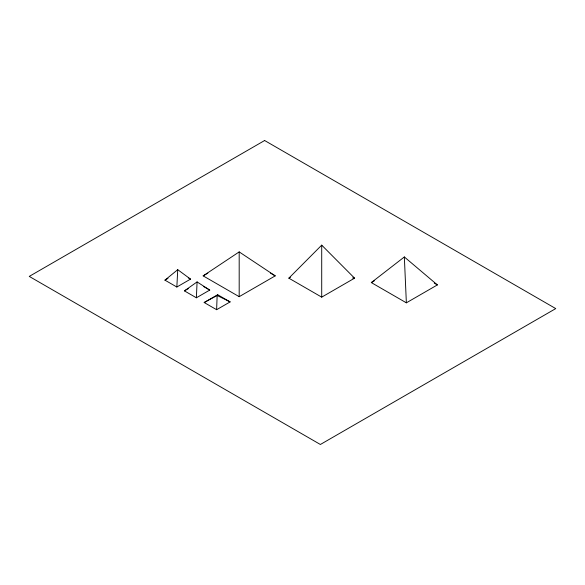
<?xml version="1.0" encoding="UTF-8"?>
<svg xmlns="http://www.w3.org/2000/svg" width="585" height="585" viewBox="0 0 585 585"><rect width="100%" height="100%" fill="white"/><g stroke="black" fill="none" stroke-linecap="round" stroke-linejoin="round"><path stroke-width="0.88" d="M216.618 309.699L217.152 295.483L217.678 294.716L230.124 301.904L216.618 309.699L204.172 302.518L217.678 294.716M196.385 297.787L197.079 281.919L209.744 290.08L196.385 297.787L184.421 290.877L197.079 281.919M176.845 287.023L177.738 269.685L190.534 279.118L176.845 287.023L164.941 280.149L177.738 269.685M288.851 278.175L321.713 245.144L354.568 278.175L321.713 297.143L288.851 278.175L290.416 277.268M371.307 282.584L404.345 256.961L437.383 284.917L406.363 302.825L371.307 282.584L374.407 280.793M203.156 275.871L239.185 251.901L275.221 275.871L239.185 296.675L203.156 275.871L207.85 273.158M164.941 280.149L167.983 278.387M184.421 290.877L188.348 288.61M204.172 302.518L217.152 295.483L230.124 301.904M352.792 278.175L354.568 278.175L353.004 277.268M434.267 283.118L437.383 284.917M270.519 273.158L275.221 275.871M203.763 286.621L209.744 290.08M188.304 277.831L190.534 279.118M404.345 256.961L406.363 302.825M321.713 245.144L321.713 297.143M239.185 251.901L239.185 296.675M264.625 140.517L29.25 276.405L320.375 444.483L555.75 308.595L264.625 140.517"/></g></svg>
